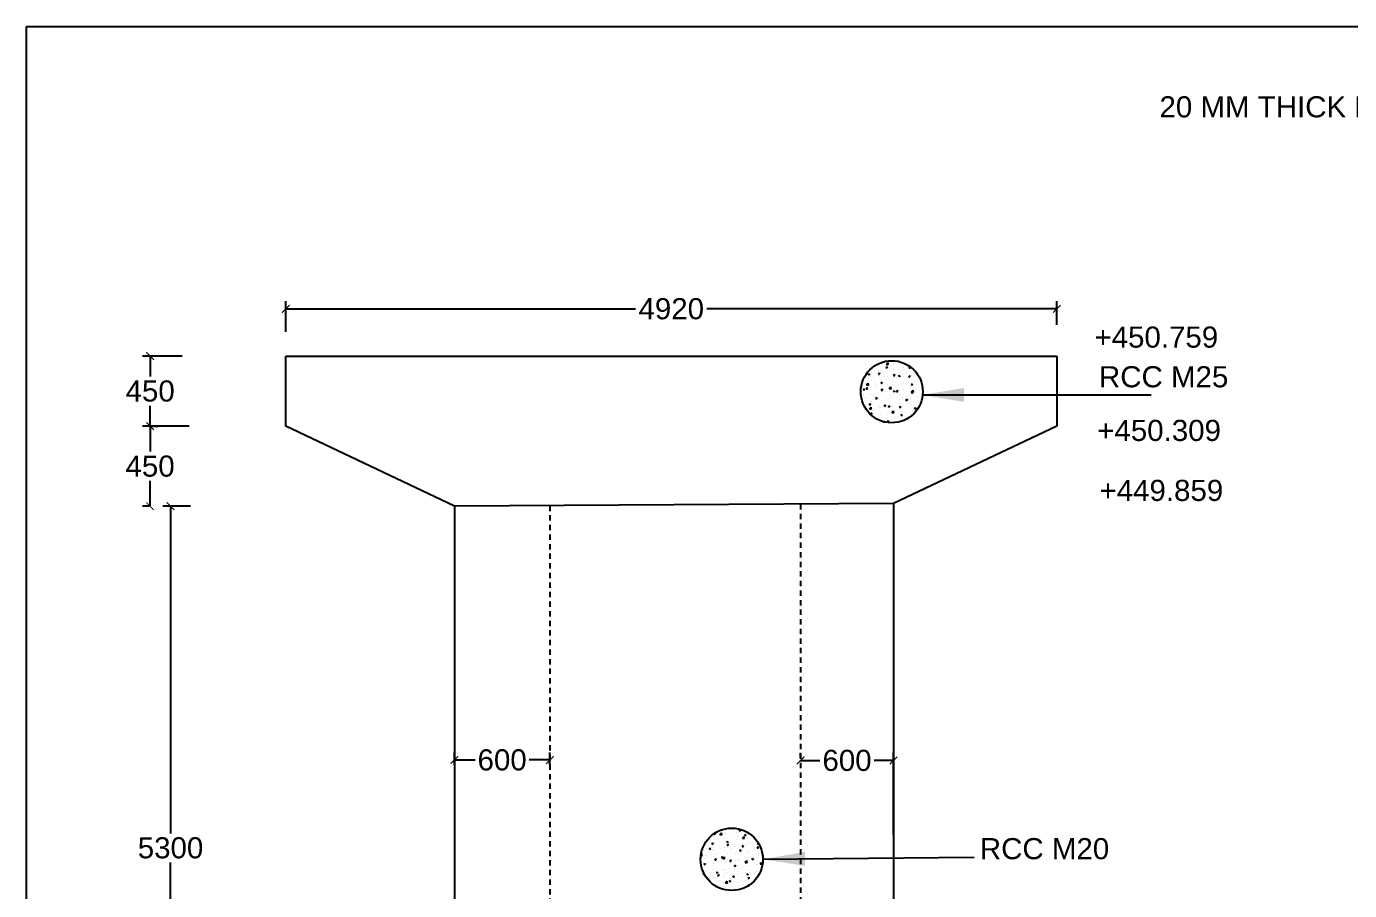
# Model space of a CAD drawing. Header units: inches. Extents: x 334 to 11487, y 357 to 10656.
# Drawn here: x 613.6 to 644.96, y 417.1 to 437.56 of the extents above; entities that cross this region are included whole.
import ezdxf

# ---------------------------------------------------------------- set-up
doc = ezdxf.new("R2010")
doc.units = ezdxf.units.IN
doc.header["$MEASUREMENT"] = 0
doc.linetypes.add('HIDDEN', pattern=[9.525, 6.35, -3.175])
for name, color, linetype in [('DIMENSION', 255, 'Continuous'), ('DRAWING', 7, 'Continuous'), ('HATCH', 7, 'Continuous'), ('TEXT', 255, 'Continuous')]:
    doc.layers.add(name, color=color, linetype=linetype)
doc.styles.get("Standard").update_dxf_attribs({"font": 'arial.ttf'})
doc.styles.add('TIMES NEW ROMAN', font='times.ttf')
doc.dimstyles.new('dig', dxfattribs={"dimtxt": 0.1875, "dimasz": 0.18, "dimexe": 0.18, "dimexo": 0.0625, "dimgap": 0.09, "dimtad": 0, "dimtih": 1, "dimtoh": 1, "dimdec": 4, "dimzin": 0, "dimdsep": 46, "dimtxsty": 'Standard', "dimblk": 'ARCHTICK', "dimcen": 0.09, "dimadec": 0, "dimazin": 0, "dimtfac": 1, "dimtdec": 4, "dimtofl": 0, "dimtmove": 0, "dimatfit": 3, "dimldrblk": 'ARCHTICK', "dimfxl": 1, "dimtolj": 1, "dimtzin": 0, "dimarcsym": 0})
doc.dimstyles.new('ISO-25', dxfattribs={"dimtxt": 0.636364, "dimasz": 1, "dimexe": 1.25, "dimexo": 0.625, "dimtad": 0, "dimtih": 1, "dimtoh": 1, "dimlfac": 100, "dimtxsty": 'TIMES NEW ROMAN', "dimcen": 2.5, "dimadec": 0, "dimazin": 0, "dimtfac": 1, "dimtmove": 0, "dimatfit": 3, "dimfxl": 1, "dimarcsym": 0})

# ---------------------------------------------------------------- blocks, each defined once
blk = doc.blocks.new('_ArchTick')
at = {"color": 0, "linetype": 'ByBlock', "const_width": 0.15}
blk.add_lwpolyline([(-0.5, -0.5), (0.5, 0.5)], dxfattribs=at)
blk = doc.blocks.new('*D39')
at = {"layer": 'Defpoints', "color": 0, "ltscale": 0.02, "transparency": 16777216}
for p in [(626.008, 420.19), (623.745, 420.005), (626.008, 420.005)]:
    blk.add_point(p, dxfattribs=at)
at = {"layer": 'DIMENSION', "color": 0, "lineweight": -2, "ltscale": 0.02, "transparency": 16777216}
for p, q in [((623.745, 420.068), (623.745, 420.37)), ((623.745, 420.19), (624.234, 420.19)), ((626.008, 420.19), (625.519, 420.19)), ((626.008, 420.068), (626.008, 420.37))]:
    blk.add_line(p, q, dxfattribs=at)
at = {"layer": 'DIMENSION', "color": 0, "lineweight": -2, "ltscale": 0.02, "transparency": 16777216, "xscale": 0.18, "yscale": 0.18, "zscale": 0.18, "rotation": 180}
blk.add_blockref('_ArchTick', (623.745, 420.19), dxfattribs=at)
at = {"layer": 'DIMENSION', "color": 0, "lineweight": -2, "ltscale": 0.02, "transparency": 16777216, "xscale": 0.18, "yscale": 0.18, "zscale": 0.18}
blk.add_blockref('_ArchTick', (626.008, 420.19), dxfattribs=at)
at = {"layer": 'DIMENSION', "color": 0, "ltscale": 0.02, "transparency": 16777216, "insert": (624.877, 420.19), "char_height": 0.5, "attachment_point": 5}
blk.add_mtext('\\A1;600', dxfattribs=at)
blk = doc.blocks.new('*D35')
at = {"layer": 'Defpoints', "color": 0, "ltscale": 0.02, "transparency": 16777216}
for p in [(617.019, 426.201), (617.553, 426.201), (617.846, 410.013)]:
    blk.add_point(p, dxfattribs=at)
at = {"layer": 'DIMENSION', "color": 0, "lineweight": -2, "ltscale": 0.02, "transparency": 16777216}
for p, q in [((617.491, 426.201), (616.839, 426.201)), ((617.019, 426.201), (617.019, 418.452)), ((617.019, 410.013), (617.019, 417.761)), ((617.784, 410.013), (616.839, 410.013))]:
    blk.add_line(p, q, dxfattribs=at)
at = {"layer": 'DIMENSION', "color": 0, "lineweight": -2, "ltscale": 0.02, "transparency": 16777216, "xscale": 0.18, "yscale": 0.18, "zscale": 0.18}
for p, rotation in [((617.019, 426.201), 90), ((617.019, 410.013), 270)]:
    blk.add_blockref('_ArchTick', p, dxfattribs=dict(at, rotation=rotation))
at = {"layer": 'DIMENSION', "color": 0, "ltscale": 0.02, "transparency": 16777216, "insert": (617.019, 418.107), "char_height": 0.5, "attachment_point": 5}
blk.add_mtext('\\A1;5300', dxfattribs=at)
blk = doc.blocks.new('*D36')
at = {"layer": 'Defpoints', "color": 0, "ltscale": 0.02, "transparency": 16777216}
for p in [(616.534, 428.096), (617.524, 428.096), (616.573, 426.201)]:
    blk.add_point(p, dxfattribs=at)
at = {"layer": 'DIMENSION', "color": 0, "lineweight": -2, "ltscale": 0.02, "transparency": 16777216}
for p, q in [((617.461, 428.096), (616.354, 428.096)), ((616.534, 428.096), (616.534, 427.494)), ((616.534, 426.201), (616.534, 426.803)), ((616.51, 426.201), (616.354, 426.201))]:
    blk.add_line(p, q, dxfattribs=at)
at = {"layer": 'DIMENSION', "color": 0, "lineweight": -2, "ltscale": 0.02, "transparency": 16777216, "xscale": 0.18, "yscale": 0.18, "zscale": 0.18}
for p, rotation in [((616.534, 428.096), 90), ((616.534, 426.201), 270)]:
    blk.add_blockref('_ArchTick', p, dxfattribs=dict(at, rotation=rotation))
at = {"layer": 'DIMENSION', "color": 0, "ltscale": 0.02, "transparency": 16777216, "insert": (616.534, 427.148), "char_height": 0.5, "attachment_point": 5}
blk.add_mtext('\\A1;450', dxfattribs=at)
blk = doc.blocks.new('*D37')
at = {"layer": 'Defpoints', "color": 0, "ltscale": 0.02, "transparency": 16777216}
for p in [(616.536, 429.757), (617.355, 429.757), (616.534, 428.096)]:
    blk.add_point(p, dxfattribs=at)
at = {"layer": 'DIMENSION', "color": 0, "lineweight": -2, "ltscale": 0.02, "transparency": 16777216}
for p, q in [((617.292, 429.757), (616.356, 429.757)), ((616.536, 429.757), (616.536, 429.272)), ((616.536, 428.096), (616.536, 428.581)), ((616.597, 428.096), (616.716, 428.096))]:
    blk.add_line(p, q, dxfattribs=at)
at = {"layer": 'DIMENSION', "color": 0, "lineweight": -2, "ltscale": 0.02, "transparency": 16777216, "xscale": 0.18, "yscale": 0.18, "zscale": 0.18}
for p, rotation in [((616.536, 429.757), 90), ((616.536, 428.096), 270)]:
    blk.add_blockref('_ArchTick', p, dxfattribs=dict(at, rotation=rotation))
at = {"layer": 'DIMENSION', "color": 0, "ltscale": 0.02, "transparency": 16777216, "insert": (616.536, 428.927), "char_height": 0.5, "attachment_point": 5}
blk.add_mtext('\\A1;450', dxfattribs=at)
blk = doc.blocks.new('*D38')
at = {"layer": 'Defpoints', "color": 0, "ltscale": 0.02, "transparency": 16777216}
for p in [(638.021, 430.876), (619.748, 430.267), (638.021, 430.438)]:
    blk.add_point(p, dxfattribs=at)
at = {"layer": 'DIMENSION', "color": 0, "lineweight": -2, "ltscale": 0.02, "transparency": 16777216}
for p, q in [((619.748, 430.329), (619.748, 431.056)), ((619.748, 430.876), (628.039, 430.876)), ((638.021, 430.876), (629.731, 430.876)), ((638.021, 430.5), (638.021, 431.056))]:
    blk.add_line(p, q, dxfattribs=at)
at = {"layer": 'DIMENSION', "color": 0, "lineweight": -2, "ltscale": 0.02, "transparency": 16777216, "xscale": 0.18, "yscale": 0.18, "zscale": 0.18, "rotation": 180}
blk.add_blockref('_ArchTick', (619.748, 430.876), dxfattribs=at)
at = {"layer": 'DIMENSION', "color": 0, "lineweight": -2, "ltscale": 0.02, "transparency": 16777216, "xscale": 0.18, "yscale": 0.18, "zscale": 0.18}
blk.add_blockref('_ArchTick', (638.021, 430.876), dxfattribs=at)
at = {"layer": 'DIMENSION', "color": 0, "ltscale": 0.02, "transparency": 16777216, "insert": (628.885, 430.876), "char_height": 0.5, "attachment_point": 5}
blk.add_mtext('\\A1;4920', dxfattribs=at)
blk = doc.blocks.new('*D40')
at = {"layer": 'Defpoints', "color": 0, "ltscale": 0.02, "transparency": 16777216}
for p in [(631.95, 420.178), (634.15, 420.178), (634.15, 418.356)]:
    blk.add_point(p, dxfattribs=at)
at = {"layer": 'DIMENSION', "color": 0, "lineweight": -2, "ltscale": 0.02, "transparency": 16777216}
for p, q in [((631.95, 420.241), (631.95, 420.358)), ((631.95, 420.178), (632.407, 420.178)), ((634.15, 420.178), (633.693, 420.178)), ((634.15, 418.419), (634.15, 420.358))]:
    blk.add_line(p, q, dxfattribs=at)
at = {"layer": 'DIMENSION', "color": 0, "lineweight": -2, "ltscale": 0.02, "transparency": 16777216, "xscale": 0.18, "yscale": 0.18, "zscale": 0.18, "rotation": 180}
blk.add_blockref('_ArchTick', (631.95, 420.178), dxfattribs=at)
at = {"layer": 'DIMENSION', "color": 0, "lineweight": -2, "ltscale": 0.02, "transparency": 16777216, "xscale": 0.18, "yscale": 0.18, "zscale": 0.18}
blk.add_blockref('_ArchTick', (634.15, 420.178), dxfattribs=at)
at = {"layer": 'DIMENSION', "color": 0, "ltscale": 0.02, "transparency": 16777216, "insert": (633.05, 420.178), "char_height": 0.5, "attachment_point": 5}
blk.add_mtext('\\A1;600', dxfattribs=at)

msp = doc.modelspace()

# ---------------------------------------------------------------- linework, layer by layer
at = {"layer": 'DIMENSION', "ltscale": 0.02}
msp.add_lwpolyline([(613.60478, 437.56475), (725.90106, 437.56475), (725.90106, 357.43972), (613.60478, 357.43972)], close=True, dxfattribs=at)
at = {"layer": 'DRAWING'}
for p, q in [((619.748, 429.75711), (638.02145, 429.75711)), ((619.748, 428.09639), (619.748, 429.75711)), ((638.02145, 429.75711), (638.02145, 428.09639)), ((623.74463, 426.2006), (619.748, 428.09639)), ((638.02145, 428.09639), (634.14993, 426.26268)), ((634.14993, 426.26268), (623.74463, 426.2006))]:
    msp.add_line(p, q, dxfattribs=at)
for points in [[(623.74463, 426.2006), (623.74463, 410.03893)], [(634.14993, 426.26268), (634.14993, 410.03893)]]:
    msp.add_lwpolyline(points, dxfattribs=at)
at = {"layer": 'DRAWING', "linetype": 'HIDDEN', "ltscale": 0.02}
for points in [[(626.00843, 426.21411), (626.00843, 410.03893)], [(631.95004, 426.24956), (631.95004, 410.03893)]]:
    msp.add_lwpolyline(points, dxfattribs=at)
at = {"layer": 'HATCH', "linetype": 'Continuous', "ltscale": 0.02}
for p, q in [((633.89051, 429.54825), (633.89051, 429.54825)), ((633.9411, 429.59474), (633.9411, 429.59474)), ((633.97433, 429.54339), (633.97433, 429.54339)), ((633.98168, 429.5617), (634.02063, 429.60229)), ((633.98168, 429.5617), (634.02615, 429.5548)), ((634.02639, 429.55452), (634.02086, 429.602)), ((634.14722, 429.58346), (634.14722, 429.58346)), ((634.20801, 429.58347), (634.20801, 429.58347)), ((634.26592, 429.59344), (634.26592, 429.59344)), ((633.51095, 429.3335), (633.51095, 429.3335)), ((633.55144, 429.32722), (633.58645, 429.34066)), ((633.55144, 429.32722), (633.57631, 429.31045)), ((633.57654, 429.31015), (633.58668, 429.34036)), ((633.57682, 429.35052), (633.57682, 429.35052)), ((633.62473, 429.34432), (633.62473, 429.34432)), ((633.68225, 429.28336), (633.68225, 429.28336)), ((633.68273, 429.49333), (633.68273, 429.49333)), ((633.69554, 429.23529), (633.69554, 429.23529)), ((633.7934, 429.32848), (633.8175, 429.35721)), ((633.7934, 429.32848), (633.82329, 429.32587)), ((633.80254, 429.38355), (633.80254, 429.38355)), ((633.82352, 429.32557), (633.81774, 429.35691)), ((633.82071, 429.25177), (633.82071, 429.25177)), ((633.82708, 429.4325), (633.82708, 429.4325)), ((633.84373, 429.33925), (633.84373, 429.33925)), ((633.88443, 429.38181), (633.88443, 429.38181)), ((633.94916, 429.27208), (633.94916, 429.27208)), ((633.95225, 429.44897), (633.95225, 429.44897)), ((633.97155, 429.48849), (634.00656, 429.50193)), ((633.97155, 429.48849), (633.99642, 429.47171)), ((633.99665, 429.47141), (634.00679, 429.50163)), ((634.01008, 429.2767), (634.01008, 429.2767)), ((634.09413, 429.4336), (634.09413, 429.4336)), ((634.11064, 429.32797), (634.11064, 429.32797)), ((634.13506, 429.25056), (634.13506, 429.25056)), ((634.14114, 429.41701), (634.14114, 429.41701)), ((634.14161, 429.47391), (634.14161, 429.47391)), ((634.15203, 429.29711), (634.17613, 429.32584)), ((634.15203, 429.29711), (634.18192, 429.29449)), ((634.18215, 429.29419), (634.17637, 429.32553)), ((634.21607, 429.26081), (634.21607, 429.26081)), ((634.27001, 429.28718), (634.30501, 429.30062)), ((634.27001, 429.28718), (634.29488, 429.2704)), ((634.28509, 429.25863), (634.28509, 429.25863)), ((634.29511, 429.2701), (634.30525, 429.30032)), ((634.32585, 429.31827), (634.32585, 429.31827)), ((634.37756, 429.31669), (634.37756, 429.31669)), ((634.38573, 429.48366), (634.38573, 429.48366)), ((634.38762, 429.28257), (634.38762, 429.28257)), ((634.3937, 429.44902), (634.3937, 429.44902)), ((634.45102, 429.33475), (634.45102, 429.33475)), ((634.45739, 429.51548), (634.45739, 429.51548)), ((634.48298, 429.24953), (634.48298, 429.24953)), ((634.51066, 429.26573), (634.53476, 429.29446)), ((634.51066, 429.26573), (634.54055, 429.26312)), ((634.51531, 429.47894), (634.52572, 429.4898)), ((634.51531, 429.47894), (634.54666, 429.47408)), ((634.54078, 429.26282), (634.535, 429.29416)), ((634.57668, 429.30868), (634.57668, 429.30868)), ((634.64039, 429.35968), (634.64039, 429.35968)), ((634.64447, 429.30541), (634.64447, 429.30541)), ((634.64731, 429.32006), (634.64731, 429.32006)), ((633.41031, 429.10847), (633.41031, 429.10847)), ((633.42978, 428.96465), (633.46479, 428.97809)), ((633.42978, 428.96465), (633.45465, 428.94787)), ((633.45489, 428.94757), (633.46502, 428.97779)), ((633.47735, 429.09637), (633.47735, 429.09637)), ((633.50415, 428.98376), (633.52825, 429.01249)), ((633.50415, 428.98376), (633.53403, 428.98115)), ((633.51435, 429.07464), (633.5533, 429.11523)), ((633.51435, 429.07464), (633.55882, 429.06774)), ((633.53426, 428.98085), (633.52848, 429.01219)), ((633.55905, 429.06746), (633.55353, 429.11494)), ((633.56401, 429.03808), (633.56401, 429.03808)), ((633.61257, 429.01142), (633.61257, 429.01142)), ((633.61865, 429.17787), (633.61865, 429.17787)), ((633.68918, 429.05456), (633.68918, 429.05456)), ((633.7019, 429.15852), (633.7019, 429.15852)), ((633.74426, 429.08509), (633.74426, 429.08509)), ((633.84989, 429.12591), (633.8849, 429.13935)), ((633.84989, 429.12591), (633.87477, 429.10914)), ((633.86278, 428.95239), (633.88688, 428.98112)), ((633.86278, 428.95239), (633.89266, 428.94977)), ((633.87227, 429.04891), (633.87227, 429.04891)), ((633.875, 429.10884), (633.88513, 429.13905)), ((633.87835, 429.21536), (633.87835, 429.21536)), ((633.87854, 429.07949), (633.87854, 429.07949)), ((633.89289, 428.94947), (633.88711, 428.98081)), ((633.9935, 429.20857), (633.9935, 429.20857)), ((634.01117, 429.07382), (634.01117, 429.07382)), ((634.04797, 428.99188), (634.08692, 429.03247)), ((634.04797, 428.99188), (634.09244, 428.98498)), ((634.06278, 428.92386), (634.06278, 428.92386)), ((634.09268, 428.9847), (634.08715, 429.03218)), ((634.1229, 428.91767), (634.1229, 428.91767)), ((634.12898, 429.08412), (634.12898, 429.08412)), ((634.14835, 428.9246), (634.18336, 428.93804)), ((634.14835, 428.9246), (634.17322, 428.90783)), ((634.17345, 428.90753), (634.18359, 428.93774)), ((634.18795, 428.94034), (634.18795, 428.94034)), ((634.19432, 429.12107), (634.19432, 429.12107)), ((634.22141, 428.92101), (634.24551, 428.94974)), ((634.22141, 428.92101), (634.25129, 428.9184)), ((634.25152, 428.9181), (634.24574, 428.94944)), ((634.26445, 428.96029), (634.26445, 428.96029)), ((634.27808, 429.06254), (634.27808, 429.06254)), ((634.31949, 429.13754), (634.31949, 429.13754)), ((634.37546, 428.94968), (634.37546, 428.94968)), ((634.37732, 428.96527), (634.37732, 428.96527)), ((634.38154, 429.11613), (634.38154, 429.11613)), ((634.50885, 429.16248), (634.50885, 429.16248)), ((634.54499, 429.05126), (634.54499, 429.05126)), ((634.55604, 429.01035), (634.55604, 429.01035)), ((634.56846, 429.08587), (634.60347, 429.09931)), ((634.56846, 429.08587), (634.59333, 429.06909)), ((634.58004, 428.88964), (634.60414, 428.91836)), ((634.58159, 428.90912), (634.62054, 428.94971)), ((634.59356, 429.06879), (634.6037, 429.09901)), ((634.61015, 428.88672), (634.60437, 428.91806)), ((634.6263, 428.90194), (634.62077, 428.94942)), ((634.63515, 428.98717), (634.63515, 428.98717)), ((634.64123, 429.15361), (634.64123, 429.15361)), ((634.69309, 429.00684), (634.69309, 429.00684)), ((634.8119, 429.03998), (634.8119, 429.03998)), ((634.81826, 429.02332), (634.81826, 429.02332)), ((633.37998, 428.84087), (633.37998, 428.84087)), ((633.38967, 428.81014), (633.38967, 428.81014)), ((633.42611, 428.66015), (633.42611, 428.66015)), ((633.43247, 428.84088), (633.43247, 428.84088)), ((633.4854, 428.77371), (633.4854, 428.77371)), ((633.50947, 428.70035), (633.50947, 428.70035)), ((633.55764, 428.85736), (633.55764, 428.85736)), ((633.57352, 428.60767), (633.59763, 428.6364)), ((633.57352, 428.60767), (633.60341, 428.60505)), ((633.60364, 428.60475), (633.59786, 428.63609)), ((633.60041, 428.67853), (633.60041, 428.67853)), ((633.60649, 428.84498), (633.60649, 428.84498)), ((633.61547, 428.68508), (633.61547, 428.68508)), ((633.64689, 428.8296), (633.64689, 428.8296)), ((633.68126, 428.86019), (633.68126, 428.86019)), ((633.72824, 428.76334), (633.76325, 428.77678)), ((633.72824, 428.76334), (633.75311, 428.74656)), ((633.74701, 428.88229), (633.74701, 428.88229)), ((633.75231, 428.76243), (633.75231, 428.76243)), ((633.75334, 428.74626), (633.76348, 428.77648)), ((633.80107, 428.75041), (633.80107, 428.75041)), ((633.86011, 428.71602), (633.86011, 428.71602)), ((633.86619, 428.88246), (633.86619, 428.88246)), ((633.9138, 428.81832), (633.9138, 428.81832)), ((633.93125, 428.72665), (633.93125, 428.72665)), ((633.93215, 428.57629), (633.95626, 428.60502)), ((633.96227, 428.57338), (633.95649, 428.60472)), ((633.97285, 428.91024), (633.97285, 428.91024)), ((634.01923, 428.75116), (634.01923, 428.75116)), ((634.05642, 428.74313), (634.05642, 428.74313)), ((634.09266, 428.80046), (634.09266, 428.80046)), ((634.11682, 428.75122), (634.11682, 428.75122)), ((634.18071, 428.80704), (634.18071, 428.80704)), ((634.24578, 428.76806), (634.24578, 428.76806)), ((634.28361, 428.62548), (634.28361, 428.62548)), ((634.28614, 428.73988), (634.28614, 428.73988)), ((634.3633, 428.61679), (634.3633, 428.61679)), ((634.36938, 428.78323), (634.36938, 428.78323)), ((634.38425, 428.85051), (634.38425, 428.85051)), ((634.43002, 428.61243), (634.43002, 428.61243)), ((634.4468, 428.72329), (634.48181, 428.73673)), ((634.4468, 428.72329), (634.47167, 428.70652)), ((634.44762, 428.79576), (634.44762, 428.79576)), ((634.4719, 428.70622), (634.48204, 428.73643)), ((634.55305, 428.7286), (634.55305, 428.7286)), ((634.55519, 428.62891), (634.55519, 428.62891)), ((634.56156, 428.80964), (634.56156, 428.80964)), ((634.57521, 428.67553), (634.57521, 428.67553)), ((634.58004, 428.88964), (634.60992, 428.88702)), ((634.58159, 428.90912), (634.62606, 428.90222)), ((634.62299, 428.65427), (634.62299, 428.65427)), ((634.62907, 428.82072), (634.62907, 428.82072)), ((634.67585, 428.90056), (634.67585, 428.90056)), ((634.68673, 428.82612), (634.68673, 428.82612)), ((634.71454, 428.78449), (634.71454, 428.78449)), ((634.74456, 428.65384), (634.74456, 428.65384)), ((633.48394, 428.48788), (633.48394, 428.48788)), ((633.54741, 428.57544), (633.54741, 428.57544)), ((633.58064, 428.50482), (633.61959, 428.54541)), ((633.58064, 428.50482), (633.62511, 428.49792)), ((633.59433, 428.51208), (633.59433, 428.51208)), ((633.60658, 428.40076), (633.64159, 428.4142)), ((633.60658, 428.40076), (633.63145, 428.38399)), ((633.62534, 428.49764), (633.61982, 428.54512)), ((633.63168, 428.38369), (633.64182, 428.4139)), ((633.66818, 428.33224), (633.66818, 428.33224)), ((633.70043, 428.52537), (633.70043, 428.52537)), ((633.71696, 428.30867), (633.71696, 428.30867)), ((633.79335, 428.34872), (633.79335, 428.34872)), ((633.79971, 428.52945), (633.79971, 428.52945)), ((633.81433, 428.56416), (633.81433, 428.56416)), ((633.84795, 428.38312), (633.84795, 428.38312)), ((633.85403, 428.54957), (633.85403, 428.54957)), ((633.92488, 428.54593), (633.92488, 428.54593)), ((633.93215, 428.57629), (633.96204, 428.57368)), ((633.98271, 428.37365), (633.98271, 428.37365)), ((633.98387, 428.29739), (633.98387, 428.29739)), ((633.99202, 428.57543), (633.99202, 428.57543)), ((634.02669, 428.56203), (634.0617, 428.57547)), ((634.02669, 428.56203), (634.05156, 428.54525)), ((634.05179, 428.54495), (634.06193, 428.57517)), ((634.08124, 428.55289), (634.08124, 428.55289)), ((634.10466, 428.41833), (634.10466, 428.41833)), ((634.11074, 428.58478), (634.11074, 428.58478)), ((634.11425, 428.57086), (634.11425, 428.57086)), ((634.11426, 428.42206), (634.15321, 428.46265)), ((634.11426, 428.42206), (634.15873, 428.41516)), ((634.15896, 428.41488), (634.15344, 428.46236)), ((634.25078, 428.28611), (634.25078, 428.28611)), ((634.26297, 428.32715), (634.26297, 428.32715)), ((634.29078, 428.54492), (634.31489, 428.57364)), ((634.29078, 428.54492), (634.32067, 428.5423)), ((634.29849, 428.41522), (634.29849, 428.41522)), ((634.3209, 428.542), (634.31512, 428.57334)), ((634.32514, 428.36072), (634.36015, 428.37416)), ((634.32514, 428.36072), (634.35001, 428.34394)), ((634.34815, 428.54161), (634.34815, 428.54161)), ((634.35025, 428.34364), (634.36038, 428.37386)), ((634.35722, 428.45034), (634.35722, 428.45034)), ((634.42366, 428.4317), (634.42366, 428.4317)), ((634.55456, 428.3772), (634.55456, 428.3772)), ((634.61303, 428.45663), (634.61303, 428.45663)), ((634.61506, 428.53033), (634.61506, 428.53033)), ((634.61691, 428.48783), (634.61691, 428.48783)), ((634.64941, 428.51354), (634.67352, 428.54227)), ((634.64941, 428.51354), (634.6793, 428.51093)), ((634.67953, 428.51062), (634.67375, 428.54197)), ((633.82238, 428.2415), (633.82238, 428.2415)), ((633.84187, 428.21668), (633.84187, 428.21668)), ((633.90503, 428.19945), (633.94004, 428.21289)), ((633.90503, 428.19945), (633.9299, 428.18268)), ((633.93013, 428.18238), (633.94027, 428.21259)), ((633.97138, 428.2771), (633.97138, 428.2771)), ((634.00153, 428.2002), (634.02563, 428.22892)), ((634.00153, 428.2002), (634.03141, 428.19758)), ((634.03164, 428.19728), (634.02586, 428.22862)), ((634.08929, 428.23023), (634.08929, 428.23023)), ((634.09119, 428.16731), (634.09119, 428.16731)), ((634.09858, 428.25188), (634.09858, 428.25188)), ((634.16696, 428.21802), (634.16696, 428.21802)), ((634.29213, 428.2345), (634.29213, 428.2345)), ((634.35114, 428.28389), (634.35114, 428.28389)), ((634.3562, 428.21895), (634.3562, 428.21895)), ((629.84839, 418.29524), (629.84839, 418.29524)), ((629.87746, 418.37112), (629.87746, 418.37112)), ((629.8876, 418.37751), (629.8876, 418.37751)), ((629.91047, 418.44407), (629.92658, 418.4332)), ((629.91328, 418.40734), (629.91328, 418.40734)), ((629.9268, 418.4329), (629.93561, 418.45913)), ((629.97356, 418.31172), (629.97356, 418.31172)), ((630.03756, 418.4231), (630.0765, 418.46369)), ((630.03756, 418.4231), (630.08203, 418.4162)), ((630.08225, 418.41592), (630.07673, 418.4634)), ((630.1051, 418.50893), (630.1051, 418.50893)), ((630.14437, 418.35984), (630.14437, 418.35984)), ((630.15976, 418.2729), (630.15976, 418.2729)), ((630.16293, 418.33665), (630.16293, 418.33665)), ((630.16584, 418.43935), (630.16584, 418.43935)), ((630.1792, 418.42756), (630.1792, 418.42756)), ((630.20016, 418.24866), (630.23517, 418.2621)), ((630.22526, 418.23159), (630.2354, 418.2618)), ((630.29446, 418.53386), (630.29446, 418.53386)), ((630.34927, 418.54684), (630.34927, 418.54684)), ((630.41128, 418.34857), (630.41128, 418.34857)), ((630.41945, 418.31039), (630.41945, 418.31039)), ((630.42553, 418.47684), (630.42553, 418.47684)), ((630.47079, 418.47761), (630.47079, 418.47761)), ((630.4787, 418.37822), (630.4787, 418.37822)), ((630.49522, 418.51624), (630.50528, 418.52824)), ((630.49522, 418.51624), (630.5251, 418.51363)), ((630.52533, 418.51333), (630.52359, 418.52274)), ((630.57118, 418.34034), (630.61012, 418.38093)), ((630.57118, 418.34034), (630.61565, 418.33344)), ((630.60387, 418.3947), (630.60387, 418.3947)), ((630.61587, 418.33316), (630.61035, 418.38064)), ((630.62028, 418.40993), (630.65528, 418.42337)), ((630.62028, 418.40993), (630.64515, 418.39315)), ((630.64537, 418.39285), (630.65551, 418.42307)), ((630.67617, 418.3456), (630.67617, 418.3456)), ((630.6782, 418.33729), (630.6782, 418.33729)), ((629.57431, 417.94029), (629.60917, 417.97663)), ((629.61492, 417.92886), (629.6094, 417.97635)), ((629.61861, 418.05974), (629.61861, 418.05974)), ((629.6444, 418.03924), (629.6444, 418.03924)), ((629.71686, 418.09804), (629.71686, 418.09804)), ((629.78005, 418.0874), (629.81506, 418.10084)), ((629.78005, 418.0874), (629.80492, 418.07062)), ((629.78009, 418.11562), (629.78009, 418.11562)), ((629.80515, 418.07032), (629.81529, 418.10054)), ((629.84203, 418.11452), (629.84203, 418.11452)), ((629.84733, 418.2029), (629.87144, 418.23163)), ((629.84733, 418.2029), (629.87722, 418.20029)), ((629.86696, 418.07918), (629.86696, 418.07918)), ((629.87744, 418.19999), (629.87166, 418.23133)), ((629.88552, 418.04846), (629.88552, 418.04846)), ((629.89986, 417.94224), (629.89986, 417.94224)), ((629.90112, 418.07445), (629.90112, 418.07445)), ((629.9072, 418.24089), (629.9072, 418.24089)), ((629.98677, 417.96939), (629.98677, 417.96939)), ((630.03139, 418.13945), (630.03139, 418.13945)), ((630.04701, 418.10435), (630.04701, 418.10435)), ((630.1476, 417.94001), (630.1476, 417.94001)), ((630.15243, 418.03718), (630.15243, 418.03718)), ((630.15368, 418.10646), (630.15368, 418.10646)), ((630.15855, 418.12923), (630.15855, 418.12923)), ((630.20016, 418.24866), (630.22504, 418.23189)), ((630.20596, 418.17152), (630.23007, 418.20025)), ((630.20596, 418.17152), (630.23585, 418.16891)), ((630.21563, 417.98381), (630.21563, 417.98381)), ((630.23607, 418.16861), (630.23029, 418.19995)), ((630.27836, 418.01944), (630.27836, 418.01944)), ((630.31392, 418.09307), (630.31392, 418.09307)), ((630.3408, 418.00029), (630.3408, 418.00029)), ((630.34717, 418.18102), (630.34717, 418.18102)), ((630.40729, 417.9775), (630.40729, 417.9775)), ((630.41337, 418.14394), (630.41337, 418.14394)), ((630.41934, 418.02591), (630.41934, 418.02591)), ((630.45015, 418.17928), (630.45015, 418.17928)), ((630.47234, 418.1975), (630.47234, 418.1975)), ((630.49862, 418.04735), (630.53363, 418.06079)), ((630.49862, 418.04735), (630.52349, 418.03058)), ((630.52371, 418.03028), (630.53385, 418.06049)), ((630.53017, 418.02522), (630.53017, 418.02522)), ((630.56459, 418.14015), (630.5887, 418.16887)), ((630.56459, 418.14015), (630.59448, 418.13753)), ((630.56995, 418.0695), (630.56995, 418.0695)), ((630.58083, 418.08179), (630.58083, 418.08179)), ((630.5947, 418.13723), (630.58892, 418.16858)), ((630.6617, 418.22243), (630.6617, 418.22243)), ((630.66401, 418.0127), (630.66401, 418.0127)), ((630.67009, 418.17915), (630.67009, 418.17915)), ((630.68625, 418.01463), (630.68625, 418.01463)), ((630.74174, 418.22933), (630.74174, 418.22933)), ((630.84594, 418.06679), (630.84594, 418.06679)), ((630.84774, 418.07051), (630.84774, 418.07051)), ((630.86155, 418.11955), (630.86155, 418.11955)), ((630.91656, 418.04471), (630.91656, 418.04471)), ((630.91873, 418.20862), (630.92701, 418.2118)), ((630.91873, 418.20862), (630.93617, 418.19685)), ((630.92264, 418.21116), (630.92264, 418.21116)), ((630.92322, 418.10877), (630.94733, 418.1375)), ((630.92322, 418.10877), (630.95311, 418.10616)), ((630.95333, 418.10586), (630.94755, 418.1372)), ((630.95316, 418.00335), (630.95316, 418.00335)), ((630.97111, 418.08327), (630.97111, 418.08327)), ((629.56523, 417.85755), (629.58797, 417.85557)), ((629.56581, 417.8674), (629.58218, 417.88691)), ((629.57353, 417.93553), (629.6147, 417.92914)), ((629.57896, 417.7201), (629.57896, 417.7201)), ((629.58819, 417.85527), (629.58241, 417.88661)), ((629.58532, 417.90083), (629.58532, 417.90083)), ((629.59454, 417.69431), (629.59454, 417.69431)), ((629.63224, 417.70635), (629.63224, 417.70635)), ((629.63832, 417.87279), (629.63832, 417.87279)), ((629.6584, 417.72482), (629.6934, 417.73826)), ((629.6584, 417.72482), (629.68327, 417.70805)), ((629.68062, 417.86147), (629.68062, 417.86147)), ((629.68349, 417.70775), (629.69363, 417.73796)), ((629.69517, 417.91934), (629.69517, 417.91934)), ((629.71049, 417.91731), (629.71049, 417.91731)), ((629.76832, 417.74503), (629.76832, 417.74503)), ((629.88613, 417.74436), (629.88613, 417.74436)), ((629.88896, 417.74155), (629.88896, 417.74155)), ((629.89504, 417.908), (629.89504, 417.908)), ((629.91671, 417.8268), (629.94081, 417.85553)), ((629.91671, 417.8268), (629.9466, 417.82419)), ((629.94682, 417.82389), (629.94104, 417.85523)), ((629.94753, 417.85019), (629.94753, 417.85019)), ((630.07851, 417.88609), (630.11352, 417.89953)), ((630.07851, 417.88609), (630.10338, 417.86931)), ((630.0841, 417.78661), (630.0841, 417.78661)), ((630.1036, 417.86901), (630.11374, 417.89923)), ((630.10385, 417.85328), (630.14279, 417.89387)), ((630.10385, 417.85328), (630.14832, 417.84638)), ((630.14152, 417.77356), (630.14152, 417.77356)), ((630.14854, 417.8461), (630.14302, 417.89359)), ((630.17772, 417.79441), (630.17772, 417.79441)), ((630.20927, 417.80309), (630.20927, 417.80309)), ((630.21444, 417.83891), (630.21444, 417.83891)), ((630.2671, 417.63081), (630.2671, 417.63081)), ((630.27534, 417.79543), (630.29944, 417.82415)), ((630.27534, 417.79543), (630.30523, 417.79281)), ((630.30545, 417.79251), (630.29967, 417.82386)), ((630.37696, 417.68478), (630.41197, 417.69822)), ((630.37696, 417.68478), (630.40183, 417.668)), ((630.39513, 417.6446), (630.39513, 417.6446)), ((630.39863, 417.82802), (630.39863, 417.82802)), ((630.40121, 417.81105), (630.40121, 417.81105)), ((630.40205, 417.6677), (630.41219, 417.69792)), ((630.46931, 417.84447), (630.46931, 417.84447)), ((630.48135, 417.82764), (630.48135, 417.82764)), ((630.58287, 417.67238), (630.58287, 417.67238)), ((630.63397, 417.76405), (630.65807, 417.79278)), ((630.63397, 417.76405), (630.66386, 417.76144)), ((630.63747, 417.77052), (630.67641, 417.81111)), ((630.63747, 417.77052), (630.68194, 417.76362)), ((630.65185, 417.67981), (630.65185, 417.67981)), ((630.65793, 417.84626), (630.65793, 417.84626)), ((630.66408, 417.76114), (630.6583, 417.79248)), ((630.68216, 417.76334), (630.67664, 417.81083)), ((630.70804, 417.68886), (630.70804, 417.68886)), ((630.71441, 417.86959), (630.71441, 417.86959)), ((630.74826, 417.81636), (630.74826, 417.81636)), ((630.76091, 417.89452), (630.76091, 417.89452)), ((630.79707, 417.84604), (630.83208, 417.85948)), ((630.79707, 417.84604), (630.82194, 417.82927)), ((630.82216, 417.82897), (630.8323, 417.85918)), ((630.83958, 417.88607), (630.83958, 417.88607)), ((630.89741, 417.71379), (630.89741, 417.71379)), ((630.9044, 417.71182), (630.9044, 417.71182)), ((630.91048, 417.87827), (630.91048, 417.87827)), ((630.9926, 417.73268), (631.0167, 417.7614)), ((630.9926, 417.73268), (631.02249, 417.73006)), ((631.01517, 417.80508), (631.01517, 417.80508)), ((631.02271, 417.72976), (631.01693, 417.7611)), ((631.02895, 417.911), (631.02895, 417.911)), ((629.62616, 417.5399), (629.62616, 417.5399)), ((629.63679, 417.54783), (629.63679, 417.54783)), ((629.63866, 417.49544), (629.65156, 417.51081)), ((629.64617, 417.48045), (629.65734, 417.47947)), ((629.65756, 417.47917), (629.65178, 417.51051)), ((629.68868, 417.53881), (629.68868, 417.53881)), ((629.75069, 417.34054), (629.75069, 417.34054)), ((629.82103, 417.3922), (629.82103, 417.3922)), ((629.85016, 417.59469), (629.85016, 417.59469)), ((629.86548, 417.44603), (629.86548, 417.44603)), ((629.8768, 417.40866), (629.8768, 417.40866)), ((629.88288, 417.57511), (629.88288, 417.57511)), ((629.9462, 417.40867), (629.9462, 417.40867)), ((629.95256, 417.5894), (629.95256, 417.5894)), ((629.95559, 417.52753), (629.95559, 417.52753)), ((629.95685, 417.52351), (629.99186, 417.53695)), ((629.95685, 417.52351), (629.98172, 417.50674)), ((629.98194, 417.50644), (629.99208, 417.53665)), ((629.98529, 417.33625), (629.98529, 417.33625)), ((629.98609, 417.45071), (630.01019, 417.47943)), ((629.98609, 417.45071), (630.01597, 417.44809)), ((630.01619, 417.44779), (630.01041, 417.47914)), ((630.0176, 417.32926), (630.0176, 417.32926)), ((630.07773, 417.60588), (630.07773, 417.60588)), ((630.11707, 417.58342), (630.11707, 417.58342)), ((630.12936, 417.44067), (630.12936, 417.44067)), ((630.13544, 417.60712), (630.13544, 417.60712)), ((630.13556, 417.4336), (630.13556, 417.4336)), ((630.15708, 417.49608), (630.15708, 417.49608)), ((630.17014, 417.28346), (630.20908, 417.32405)), ((630.21483, 417.27628), (630.20931, 417.32377)), ((630.2225, 417.51625), (630.2225, 417.51625)), ((630.2553, 417.3222), (630.29031, 417.33564)), ((630.2553, 417.3222), (630.28017, 417.30543)), ((630.27689, 417.3863), (630.27689, 417.3863)), ((630.2804, 417.30513), (630.29053, 417.33534)), ((630.28451, 417.31798), (630.28451, 417.31798)), ((630.34472, 417.41933), (630.36882, 417.44806)), ((630.34472, 417.41933), (630.3746, 417.41672)), ((630.37482, 417.41642), (630.36904, 417.44776)), ((630.38398, 417.57214), (630.38398, 417.57214)), ((630.38905, 417.47816), (630.38905, 417.47816)), ((630.44867, 417.54613), (630.44867, 417.54613)), ((630.45134, 417.47518), (630.45134, 417.47518)), ((630.48941, 417.50498), (630.48941, 417.50498)), ((630.56848, 417.43635), (630.56848, 417.43635)), ((630.57651, 417.49166), (630.57651, 417.49166)), ((630.63434, 417.31938), (630.63434, 417.31938)), ((630.63969, 417.34692), (630.63969, 417.34692)), ((630.64577, 417.51336), (630.64577, 417.51336)), ((630.6509, 417.56086), (630.6509, 417.56086)), ((630.67541, 417.48347), (630.71042, 417.49691)), ((630.67541, 417.48347), (630.70028, 417.46669)), ((630.70051, 417.4664), (630.71065, 417.49661)), ((630.70335, 417.38796), (630.72745, 417.41668)), ((630.70335, 417.38796), (630.73323, 417.38534)), ((630.73345, 417.38504), (630.72767, 417.41638)), ((630.74026, 417.59619), (630.74026, 417.59619)), ((630.75632, 417.4937), (630.75632, 417.4937)), ((630.76588, 417.51659), (630.76588, 417.51659)), ((630.86007, 417.4864), (630.86007, 417.4864)), ((630.89224, 417.37892), (630.89224, 417.37892)), ((630.89832, 417.54537), (630.89832, 417.54537)), ((630.91781, 417.54958), (630.91781, 417.54958)), ((629.87072, 417.24221), (629.87072, 417.24221)), ((630.00403, 417.2364), (630.00403, 417.2364)), ((630.1172, 417.10777), (630.1172, 417.10777)), ((630.12328, 417.27422), (630.12328, 417.27422)), ((630.17014, 417.28346), (630.21461, 417.27656)), ((630.17625, 417.16127), (630.17625, 417.16127)), ((630.31981, 417.27797), (630.31981, 417.27797)), ((630.37689, 417.14526), (630.37689, 417.14526)), ((630.38297, 417.31171), (630.38297, 417.31171)), ((630.44497, 417.29445), (630.44497, 417.29445)), ((630.46784, 417.21132), (630.46784, 417.21132)), ((630.50281, 417.12217), (630.50281, 417.12217)), ((630.55142, 417.30671), (630.55142, 417.30671)), ((630.63361, 417.18047), (630.63361, 417.18047)), ((630.70376, 417.2007), (630.7427, 417.24129)), ((630.70376, 417.2007), (630.70579, 417.20039)), ((630.7445, 417.22746), (630.74293, 417.24101)), ((630.75943, 417.26137), (630.75943, 417.26137)), ((630.81833, 417.29543), (630.81833, 417.29543))]:
    msp.add_line(p, q, dxfattribs=at)
at = {"layer": 'HATCH', "ltscale": 0.02}
for centre, radius in [((634.10992, 428.91278), 0.73533), ((630.31753, 417.8373), 0.73815)]:
    msp.add_circle(centre, radius, dxfattribs=at)

# ---------------------------------------------------------------- texts
at = {"layer": 'TEXT'}
msp.add_text('20 MM THICK EXPANSION JOINT', height=0.5, dxfattribs=at).set_placement((640.45434, 435.4117))
at = {"layer": 'TEXT', "char_height": 0.5, "width": 3.3849522, "attachment_point": 1}
for s, insert in [('+450.759', (638.91295, 430.45733)), ('RCC M25', (639.02011, 429.51802)), ('+450.309', (638.97895, 428.24672)), ('+449.859', (639.03249, 426.82584)), ('RCC M20', (636.1974, 418.33981))]:
    msp.add_mtext(s, dxfattribs=dict(at, insert=insert))

# ---------------------------------------------------------------- dimensions: what is measured, and where the dimension line sits
at = {"layer": 'DIMENSION', "ltscale": 0.02}
for base, p1, p2, text, picture, middle in [((638.02145, 430.87591), (619.748, 430.26659), (638.02145, 430.43776), '4920', '*D38', (628.88472, 430.87591)), ((626.00843, 420.18986), (623.74463, 420.00538), (626.00843, 420.00538), '600', '*D39', (624.87653, 420.18986)), ((634.14993, 420.1783), (631.95004, 420.1783), (634.14993, 418.35627), '600', '*D40', (633.04998, 420.1783))]:
    dim = msp.add_linear_dim(base=base, p1=p1, p2=p2, text=text, dimstyle='dig', override={"dimtxt": 0.5}, dxfattribs=at)
    dim.commit()
    dim.dimension.update_dxf_attribs({"geometry": picture, "text_midpoint": middle})
for base, p1, p2, text, picture, middle in [((616.53557, 429.75711), (616.5345, 428.09639), (617.35475, 429.75711), '450', '*D37', (616.53557, 428.92675)), ((616.5345, 428.09639), (616.57251, 426.2006), (617.52389, 428.09639), '450', '*D36', (616.5345, 427.14849)), ((617.01894, 426.2006), (617.84642, 410.01257), (617.55331, 426.2006), '5300', '*D35', (617.01894, 418.10658))]:
    dim = msp.add_linear_dim(base=base, p1=p1, p2=p2, angle=90, text=text, dimstyle='dig', override={"dimtxt": 0.5}, dxfattribs=at)
    dim.commit()
    dim.dimension.update_dxf_attribs({"geometry": picture, "text_midpoint": middle})

# ---------------------------------------------------------------- leaders
at = {"layer": 'HATCH', "ltscale": 0.02}
msp.add_leader([(634.82303, 428.83756), (640.26094, 428.83756)], dimstyle='ISO-25', override={"dimgap": 0.625, "dimtad": 0}, dxfattribs=at)
at = {"layer": 'TEXT', "ltscale": 0.02}
msp.add_leader([(631.05568, 417.8373), (636.06289, 417.88872)], dimstyle='ISO-25', override={"dimgap": 0.625, "dimtad": 0}, dxfattribs=at)

doc.saveas('drawing.dxf')
